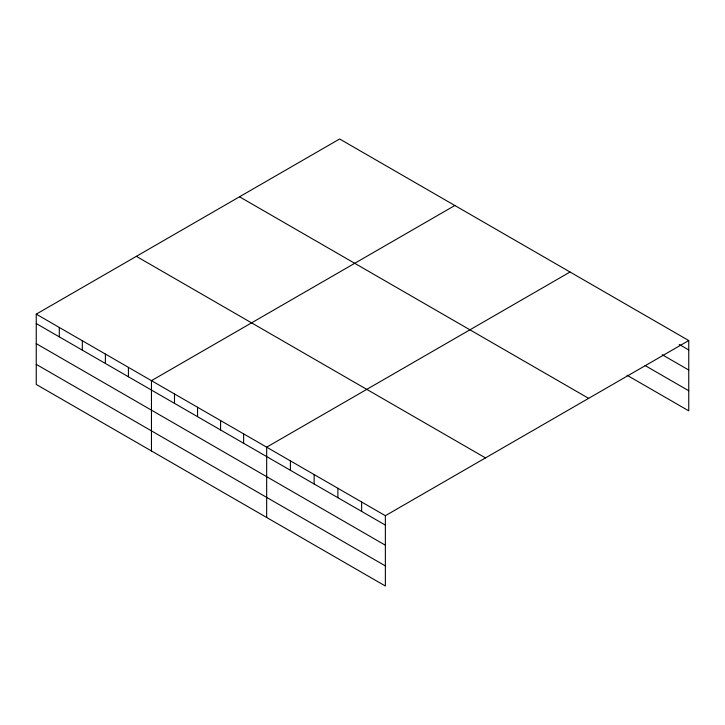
<?xml version="1.0" encoding="UTF-8"?>
<svg xmlns="http://www.w3.org/2000/svg" width="725" height="725" viewBox="0 0 725 725"><rect width="100%" height="100%" fill="white"/><g stroke="black" fill="none" stroke-linecap="round" stroke-linejoin="round"><path stroke-width="1.09" d="M385.365 545.209L385.365 515.702L36.25 314.142L36.25 384.449L385.365 586.018L385.365 545.209L36.25 343.641M627.025 375.224L688.75 410.858L688.75 340.551L339.635 138.983L36.25 314.142M454.847 205.501L151.462 380.661L151.462 450.968M570.049 272.02L266.664 447.171L266.664 517.487M385.365 515.702L688.75 340.551M679.252 344.466L688.75 349.948M662.161 354.697L688.75 370.049M645.069 365.536L688.75 390.757M239.522 196.792L588.637 398.351M136.363 256.342L485.478 457.901M36.25 323.549L385.365 525.108M36.25 364.358L385.365 565.917M361.63 501.999L361.63 511.397M337.886 488.287L337.886 497.694M314.142 474.585L314.142 483.983M290.408 460.882L290.408 470.28M243.627 433.867L243.627 443.274M220.581 420.563L220.581 429.97M197.544 407.269L197.544 416.667M174.498 393.965L174.498 403.363M128.416 367.358L128.416 376.755M105.379 354.054L105.379 363.452M82.333 340.75L82.333 350.148M59.296 327.446L59.296 336.844"/></g></svg>
